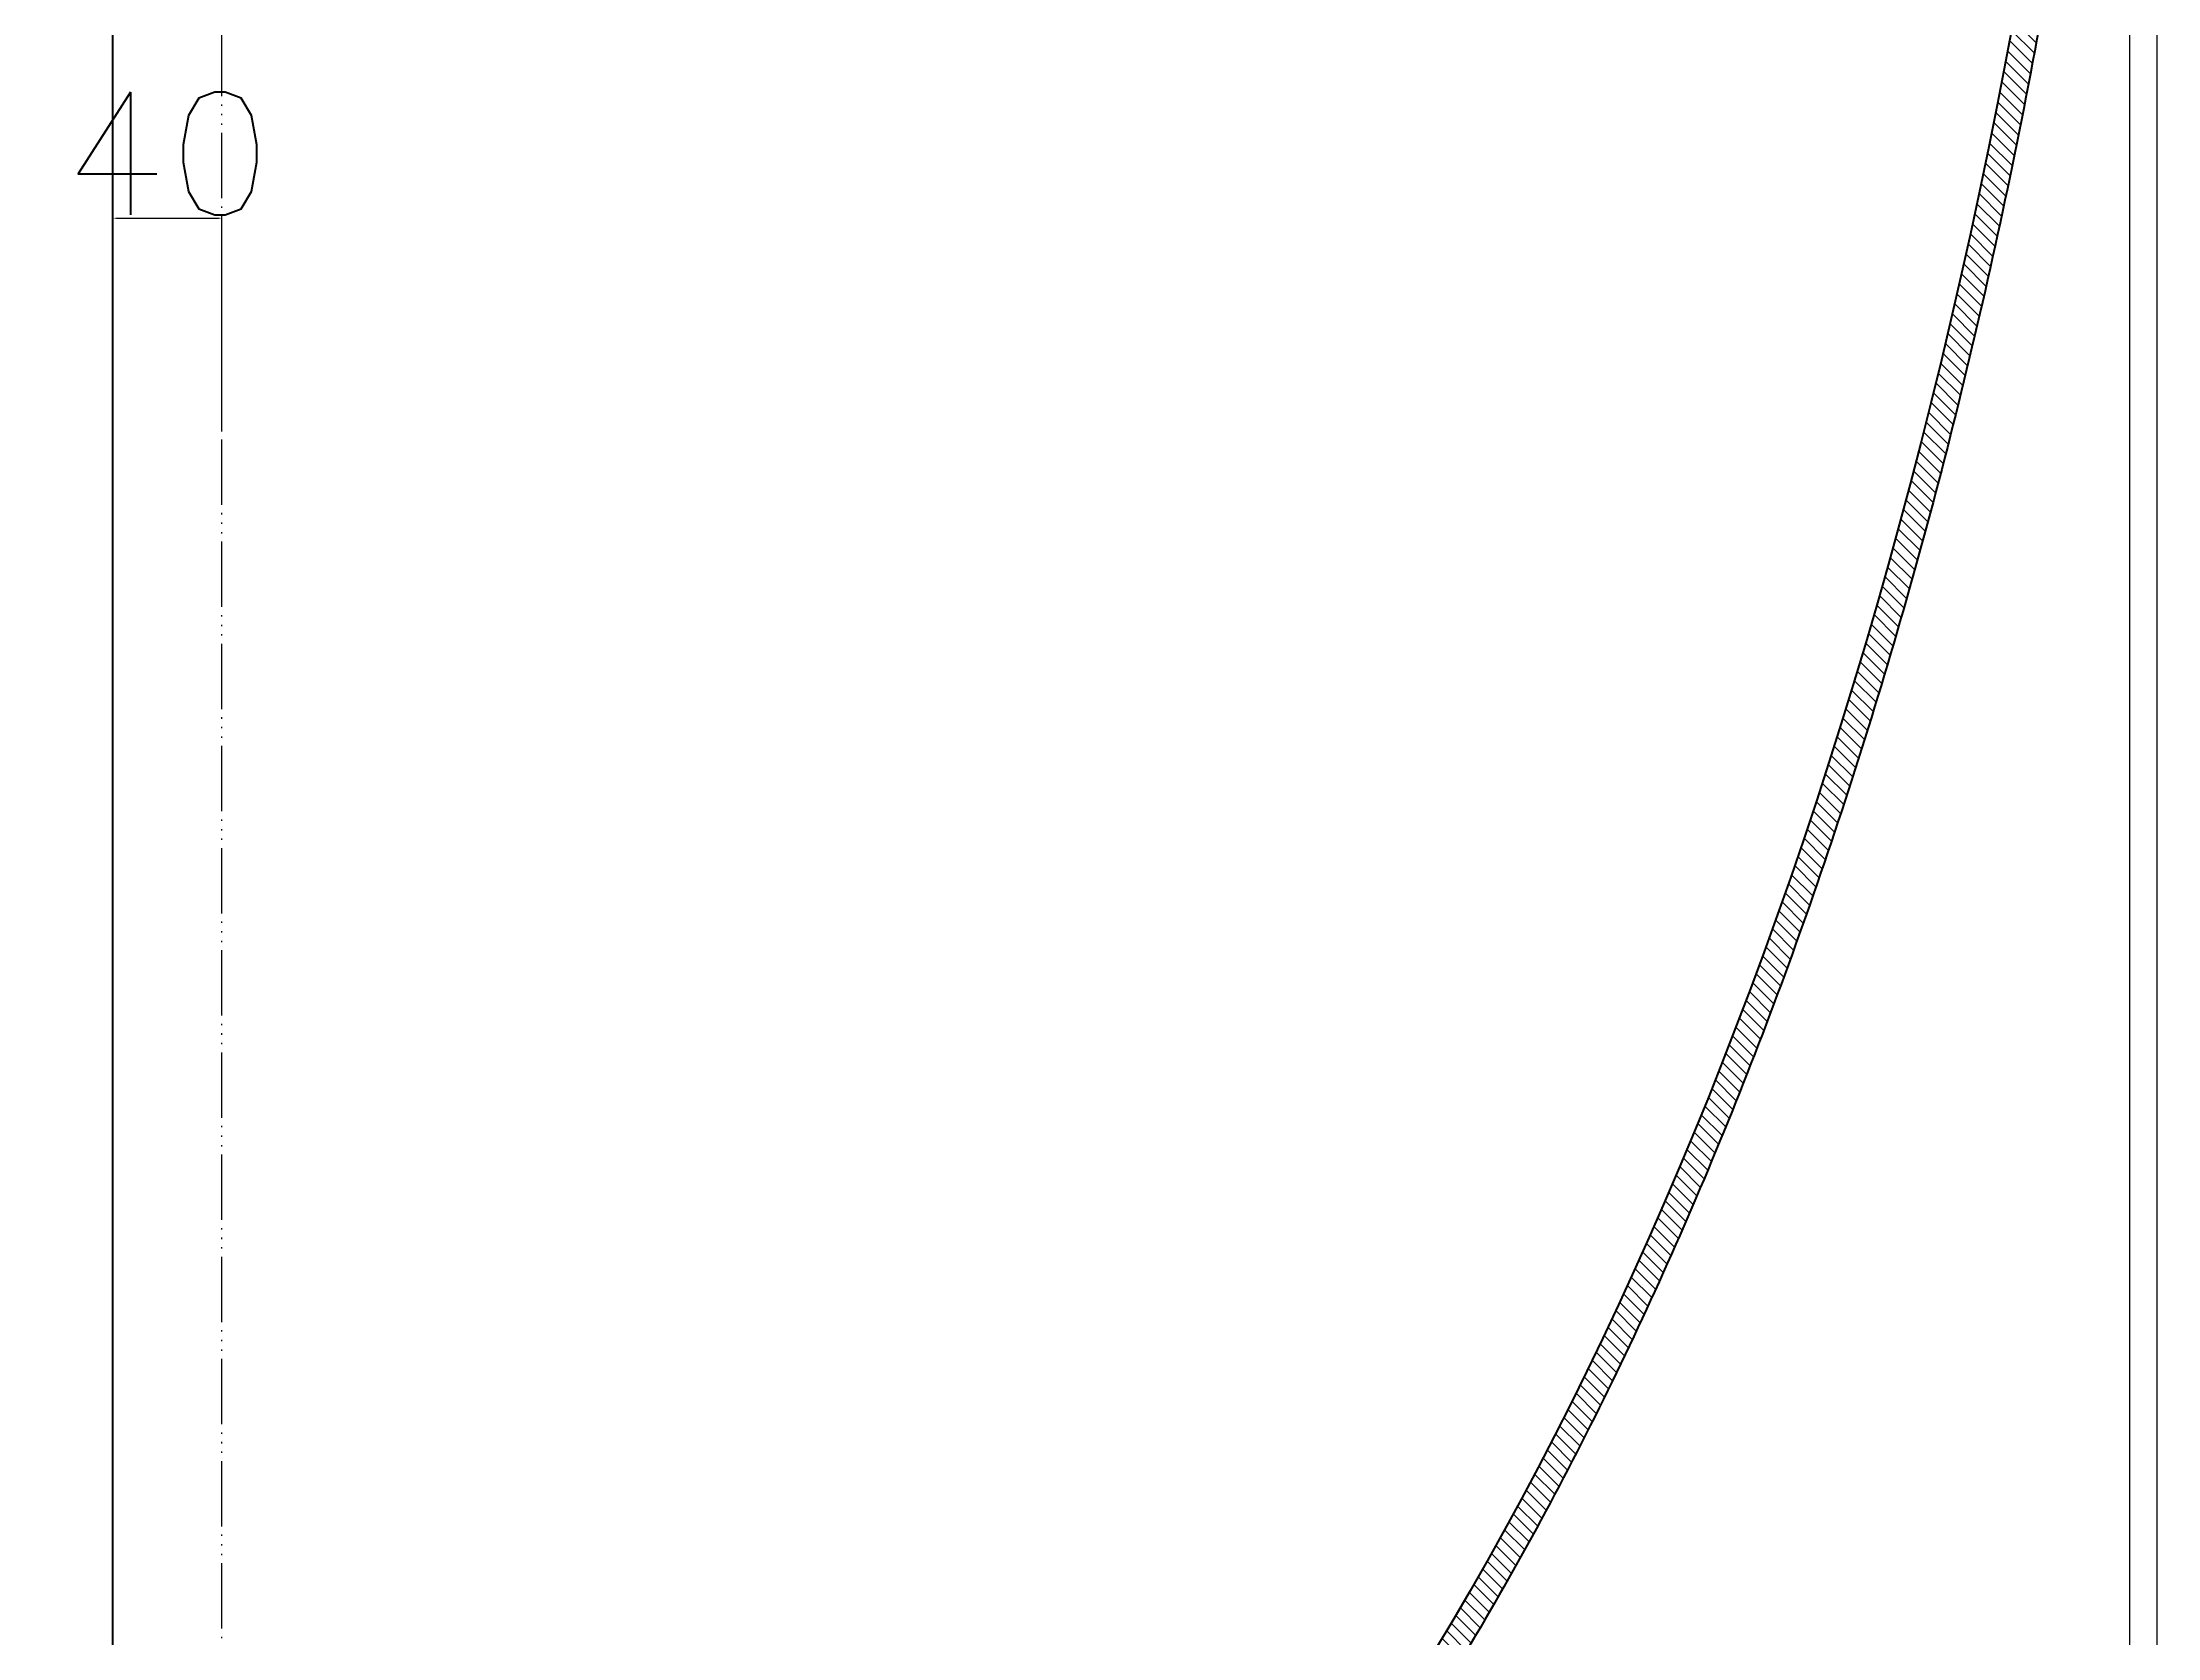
# Model space of a CAD drawing. Extents: x -11028 to 1475, y 2438 to 11279.
# Drawn here: x -2460 to -1683, y 7478 to 8064 of the extents above; entities that cross this region are included whole.
import ezdxf

# ---------------------------------------------------------------- set-up
doc = ezdxf.new("R2010")
doc.units = 0
doc.linetypes.add('ACAD_ISO05W100', pattern=[37.5, 24, -3, 0.5, -3, 0.5, -3, 0.5, -3])
doc.layers.get('DEFPOINTS').update_dxf_attribs({"linetype": 'CONTINUOUS', "lineweight": 13})
for name, color, linetype, lineweight in [('1粗实线', 3, 'CONTINUOUS', 40), ('2细实线', 7, 'CONTINUOUS', 25), ('双点划线', 6, 'ACAD_ISO05W100', 30)]:
    doc.layers.add(name, color=color, linetype=linetype, lineweight=lineweight)
doc.styles.add('ST3', font='txt.shx', dxfattribs={"height": 45, "bigfont": 'intecad.shx'})
doc.dimstyles.new('STANDARD$0', dxfattribs={"dimscale": 5, "dimtxt": 2.5, "dimasz": 2.5, "dimexe": 1.25, "dimexo": 0.625, "dimtad": 1, "dimdec": 4, "dimrnd": 1, "dimdsep": 46, "dimlunit": 6, "dimtxsty": 'Standard', "dimcen": -2.5, "dimadec": 0, "dimazin": 0, "dimtfac": 1, "dimtdec": 4, "dimtmove": 0, "dimatfit": 1, "dimfxl": 0, "dimtolj": 1, "dimtzin": 0, "dimarcsym": 0})

# ---------------------------------------------------------------- blocks, each defined once
blk = doc.blocks.new('*D23')
at = {"layer": '2细实线', "color": 7, "lineweight": -2}
for p, q in [((-1693.69, 8553.91), (-1693.69, 7010.34)), ((-2433.69, 7153.9), (-2433.69, 7010.34)), ((-2432.44, 7011.59), (-1694.94, 7011.59))]:
    blk.add_line(p, q, dxfattribs=at)
at = {"layer": '2细实线', "color": 7}
for points in [[(-2432.44, 7011.8), (-2432.44, 7011.38), (-2433.69, 7011.59)], [(-1694.94, 7011.8), (-1694.94, 7011.38), (-1693.69, 7011.59)]]:
    blk.add_solid(points, dxfattribs=at)
at = {"layer": 'DEFPOINTS', "color": 0}
for p in [(-1693.69, 8553.91), (-2433.69, 7153.9), (-1693.69, 7011.59)]:
    blk.add_point(p, dxfattribs=at)
at = {"layer": '2细实线', "color": 7, "insert": (-2078.69, 7035.34), "char_height": 45, "attachment_point": 5, "style": 'ST3'}
blk.add_mtext('\\A1;740', dxfattribs=at)
blk = doc.blocks.new('*D24')
at = {"layer": '2细实线', "color": 7, "lineweight": -2}
for p, q in [((-2433.69, 7920.85), (-2433.69, 8000.35)), ((-2432.44, 7999.1), (-2394.94, 7999.1)), ((-2393.69, 7920.85), (-2393.69, 8000.35))]:
    blk.add_line(p, q, dxfattribs=at)
at = {"layer": '2细实线', "color": 7}
for points in [[(-2432.44, 7999.31), (-2432.44, 7998.89), (-2433.69, 7999.1)], [(-2394.94, 7999.31), (-2394.94, 7998.89), (-2393.69, 7999.1)]]:
    blk.add_solid(points, dxfattribs=at)
at = {"layer": 'DEFPOINTS', "color": 0}
for p in [(-2393.69, 7999.1), (-2433.69, 7920.85), (-2393.69, 7920.85)]:
    blk.add_point(p, dxfattribs=at)
at = {"layer": '2细实线', "color": 7, "insert": (-2413.69, 8022.85), "char_height": 45, "attachment_point": 5, "style": 'ST3'}
blk.add_mtext('\\A1;40', dxfattribs=at)
blk = doc.blocks.new('*D93')
at = {"layer": '2细实线', "color": 7, "linetype": 'ByBlock', "lineweight": -2}
for p, q in [((-10383.69, 8553.91), (-10383.69, 6352.51)), ((-1683.69, 8553.91), (-1683.69, 6352.51)), ((-10382.44, 6353.76), (-1684.94, 6353.76))]:
    blk.add_line(p, q, dxfattribs=at)
at = {"layer": '2细实线', "color": 7, "linetype": 'ByBlock'}
for points in [[(-10382.44, 6353.97), (-10382.44, 6353.55), (-10383.69, 6353.76)], [(-1684.94, 6353.97), (-1684.94, 6353.55), (-1683.69, 6353.76)]]:
    blk.add_solid(points, dxfattribs=at)
at = {"layer": 'DEFPOINTS', "color": 0, "linetype": 'ByBlock'}
for p in [(-10383.69, 8553.91), (-1683.69, 8553.91), (-1683.69, 6353.76)]:
    blk.add_point(p, dxfattribs=at)
at = {"layer": '2细实线', "color": 7, "linetype": 'ByBlock', "insert": (-6033.69, 6377.51), "char_height": 45, "attachment_point": 5, "style": 'ST3'}
blk.add_mtext('\\A1;~8700', dxfattribs=at)

msp = doc.modelspace()

# ---------------------------------------------------------------- hatches: boundary and pattern name
at = {"layer": '2细实线', "linetype": 'ByBlock'}
h = msp.add_hatch(dxfattribs=at)
h.set_pattern_fill('ANSI31', color=256, angle=90, style=0)
h.paths.add_polyline_path([(-2393.68648, 9963.90449), (-2433.68648, 9963.90449), (-2428.13527, 9953.90449), (-2393.68648, 9953.90449)])
edge = h.paths.add_edge_path()
edge.add_spline(control_points=[(-2393.68384, 7143.90449), (-2369.85663, 7143.90467), (-2346.02996, 7146.27369), (-2297.65565, 7155.91094), (-2273.12144, 7163.38337), (-2224.66538, 7183.31119), (-2200.74336, 7195.76577), (-2153.76757, 7225.4801), (-2130.71333, 7242.73958), (-2085.70009, 7281.8503), (-2063.74081, 7303.70158), (-2021.12815, 7351.74896), (-2000.47472, 7377.94514), (-1960.67329, 7434.39904), (-1941.52535, 7464.65679), (-1904.92309, 7528.91231), (-1887.46887, 7562.91004), (-1854.42856, 7634.28626), (-1838.84256, 7671.66466), (-1809.69671, 7749.40746), (-1796.13694, 7789.77173), (-1771.18244, 7873.05955), (-1759.78777, 7915.98295), (-1739.28111, 8003.93462), (-1730.16915, 8048.96273), (-1714.32245, 8140.64656), (-1707.58774, 8187.3021), (-1696.56566, 8281.74582), (-1692.27831, 8329.5338), (-1686.19572, 8425.73507), (-1684.40048, 8474.14816), (-1683.32088, 8571.0855), (-1684.03651, 8619.60956), (-1687.97117, 8716.25347), (-1691.19019, 8764.37313), (-1700.09802, 8859.69731), (-1705.78681, 8906.90163), (-1719.5749, 8999.89415), (-1727.67417, 9045.68217), (-1746.19904, 9135.35651), (-1756.62461, 9179.24267), (-1779.69423, 9264.64842), (-1792.33823, 9306.16786), (-1819.71476, 9386.40094), (-1834.44722, 9425.11444), (-1865.85062, 9499.3266), (-1882.52148, 9534.82514), (-1917.63393, 9602.23239), (-1936.07543, 9634.14102), (-1974.54651, 9694.03039), (-1994.576, 9722.01113), (-2036.02805, 9773.74492), (-2057.45061, 9797.49804), (-2101.48278, 9840.51436), (-2124.09258, 9859.77764), (-2170.27991, 9893.58703), (-2193.85786, 9908.13305), (-2241.73999, 9932.31475), (-2266.04457, 9941.94986), (-2307.61369, 9953.99035), (-2324.76162, 9957.70531), (-2359.1686, 9962.66244), (-2376.42748, 9963.90449), (-2393.68648, 9963.90449)], knot_values=[6.283185307, 6.283185307, 6.283185307, 6.283185307, 6.382465344, 6.382465344, 6.48598263, 6.48598263, 6.589499915, 6.589499915, 6.693017201, 6.693017201, 6.796534487, 6.796534487, 6.900051773, 6.900051773, 7.003569058, 7.003569058, 7.107086344, 7.107086344, 7.21060363, 7.21060363, 7.314120916, 7.314120916, 7.417638201, 7.417638201, 7.521155487, 7.521155487, 7.624672773, 7.624672773, 7.728190059, 7.728190059, 7.831707344, 7.831707344, 7.93522463, 7.93522463, 8.038741916, 8.038741916, 8.142259202, 8.142259202, 8.245776487, 8.245776487, 8.349293773, 8.349293773, 8.452811059, 8.452811059, 8.556328345, 8.556328345, 8.65984563, 8.65984563, 8.763362916, 8.763362916, 8.866880202, 8.866880202, 8.970397488, 8.970397488, 9.073914773, 9.073914773, 9.177432059, 9.177432059, 9.280949345, 9.280949345, 9.35286182, 9.35286182, 9.424774295, 9.424774295, 9.424774295, 9.424774295], degree=3, periodic=0)
edge.add_line((-2393.68648, 9963.90449), (-2393.68648, 9953.90449))
edge.add_ellipse((-2393.68648, 8553.90449), major_axis=(0, 1400), ratio=0.5, start_angle=-179.99978996, end_angle=0, ccw=False)
edge.add_line((-2393.68648, 7153.90441), (-2393.68648, 7143.90443))

# ---------------------------------------------------------------- linework, layer by layer
at = {"layer": '1粗实线'}
msp.add_line((-2433.68648, 7143.90449), (-2433.68648, 9963.90449), dxfattribs=at)
at = {"layer": '1粗实线', "extrusion": (0, 0, -1)}
msp.add_ellipse((-2393.68648, 8553.90449), major_axis=(0, 1400), ratio=0.5, start_param=6.283185307, end_param=9.424774295, dxfattribs=at)
at = {"layer": '1粗实线'}
msp.add_open_spline([(-2393.68648, 9963.90449), (-2376.42748, 9963.90449), (-2359.1686, 9962.66244), (-2324.76162, 9957.70531), (-2307.61369, 9953.99035), (-2266.04457, 9941.94986), (-2241.73999, 9932.31475), (-2193.85786, 9908.13305), (-2170.27991, 9893.58703), (-2124.09258, 9859.77764), (-2101.48278, 9840.51436), (-2057.45061, 9797.49804), (-2036.02805, 9773.74492), (-1994.576, 9722.01113), (-1974.54651, 9694.03039), (-1936.07543, 9634.14102), (-1917.63393, 9602.23239), (-1882.52148, 9534.82514), (-1865.85062, 9499.3266), (-1834.44722, 9425.11444), (-1819.71476, 9386.40094), (-1792.33823, 9306.16786), (-1779.69423, 9264.64842), (-1756.62461, 9179.24267), (-1746.19904, 9135.35651), (-1727.67417, 9045.68217), (-1719.5749, 8999.89415), (-1705.78681, 8906.90163), (-1700.09802, 8859.69731), (-1691.19019, 8764.37313), (-1687.97117, 8716.25347), (-1684.03651, 8619.60956), (-1683.32088, 8571.0855), (-1684.40048, 8474.14816), (-1686.19572, 8425.73507), (-1692.27831, 8329.5338), (-1696.56566, 8281.74582), (-1707.58774, 8187.3021), (-1714.32245, 8140.64656), (-1730.16915, 8048.96273), (-1739.28111, 8003.93462), (-1759.78777, 7915.98295), (-1771.18244, 7873.05955), (-1796.13694, 7789.77173), (-1809.69671, 7749.40746), (-1838.84256, 7671.66466), (-1854.42856, 7634.28626), (-1887.46887, 7562.91004), (-1904.92309, 7528.91231), (-1941.52535, 7464.65679), (-1960.67329, 7434.39904), (-2000.47472, 7377.94514), (-2021.12815, 7351.74896), (-2063.74081, 7303.70158), (-2085.70009, 7281.8503), (-2130.71333, 7242.73958), (-2153.76757, 7225.4801), (-2200.74336, 7195.76577), (-2224.66538, 7183.31119), (-2273.12144, 7163.38337), (-2297.65565, 7155.91094), (-2346.02996, 7146.27369), (-2369.85663, 7143.90467), (-2393.68384, 7143.90449)], degree=3, knots=[6.283185307, 6.283185307, 6.283185307, 6.283185307, 6.355097782, 6.355097782, 6.427010257, 6.427010257, 6.530527543, 6.530527543, 6.634044829, 6.634044829, 6.737562114, 6.737562114, 6.8410794, 6.8410794, 6.944596686, 6.944596686, 7.048113972, 7.048113972, 7.151631257, 7.151631257, 7.255148543, 7.255148543, 7.358665829, 7.358665829, 7.462183115, 7.462183115, 7.5657004, 7.5657004, 7.669217686, 7.669217686, 7.772734972, 7.772734972, 7.876252258, 7.876252258, 7.979769543, 7.979769543, 8.083286829, 8.083286829, 8.186804115, 8.186804115, 8.290321401, 8.290321401, 8.393838686, 8.393838686, 8.497355972, 8.497355972, 8.600873258, 8.600873258, 8.704390544, 8.704390544, 8.807907829, 8.807907829, 8.911425115, 8.911425115, 9.014942401, 9.014942401, 9.118459687, 9.118459687, 9.221976972, 9.221976972, 9.325494258, 9.325494258, 9.424774295, 9.424774295, 9.424774295, 9.424774295], dxfattribs=at)
at = {"layer": '双点划线'}
msp.add_line((-2393.68648, 7143.90449), (-2393.68648, 9963.90449), dxfattribs=at)

# ---------------------------------------------------------------- dimensions: what is measured, and where the dimension line sits
at = {"layer": '2细实线', "linetype": 'ByBlock'}
dim = msp.add_linear_dim(base=(-1683.68657, 6353.7598), p1=(-10383.68638, 8553.90584), p2=(-1683.68657, 8553.90584), text='~8700', dimstyle='STANDARD$0', override={"dimtxt": 0.5, "dimasz": 0.25, "dimexe": 0.25, "dimexo": 0, "dimgap": 0.25, "dimrnd": 0.0005, "dimtxsty": 'ST3', "dimcen": 2.5, "dimclrd": 7, "dimclre": 7, "dimclrt": 7}, dxfattribs=at)
dim.commit()
dim.dimension.update_dxf_attribs({"geometry": '*D93', "text_midpoint": (-6033.68648, 6377.5098)})
at = {"layer": '2细实线'}
for base, p1, p2, text, picture, middle in [((-1693.68648, 7011.58758), (-2433.68648, 7153.90449), (-1693.68648, 8553.90577), '740', '*D23', (-2078.68648, 7011.58758)), ((-2393.68648, 7999.09804), (-2433.68648, 7920.84887), (-2393.68648, 7920.84887), '40', '*D24', (-2413.68648, 7999.09804))]:
    dim = msp.add_linear_dim(base=base, p1=p1, p2=p2, angle=180, text=text, dimstyle='STANDARD$0', override={"dimtxt": 0.5, "dimasz": 0.25, "dimexe": 0.25, "dimexo": 0, "dimgap": 0.25, "dimrnd": 0.0005, "dimtxsty": 'ST3', "dimcen": 2.5, "dimclrd": 7, "dimclre": 7, "dimclrt": 7}, dxfattribs=at)
    dim.commit()
    dim.dimension.update_dxf_attribs({"geometry": picture, "text_midpoint": middle, "dimtype": 160})

doc.saveas('drawing.dxf')
